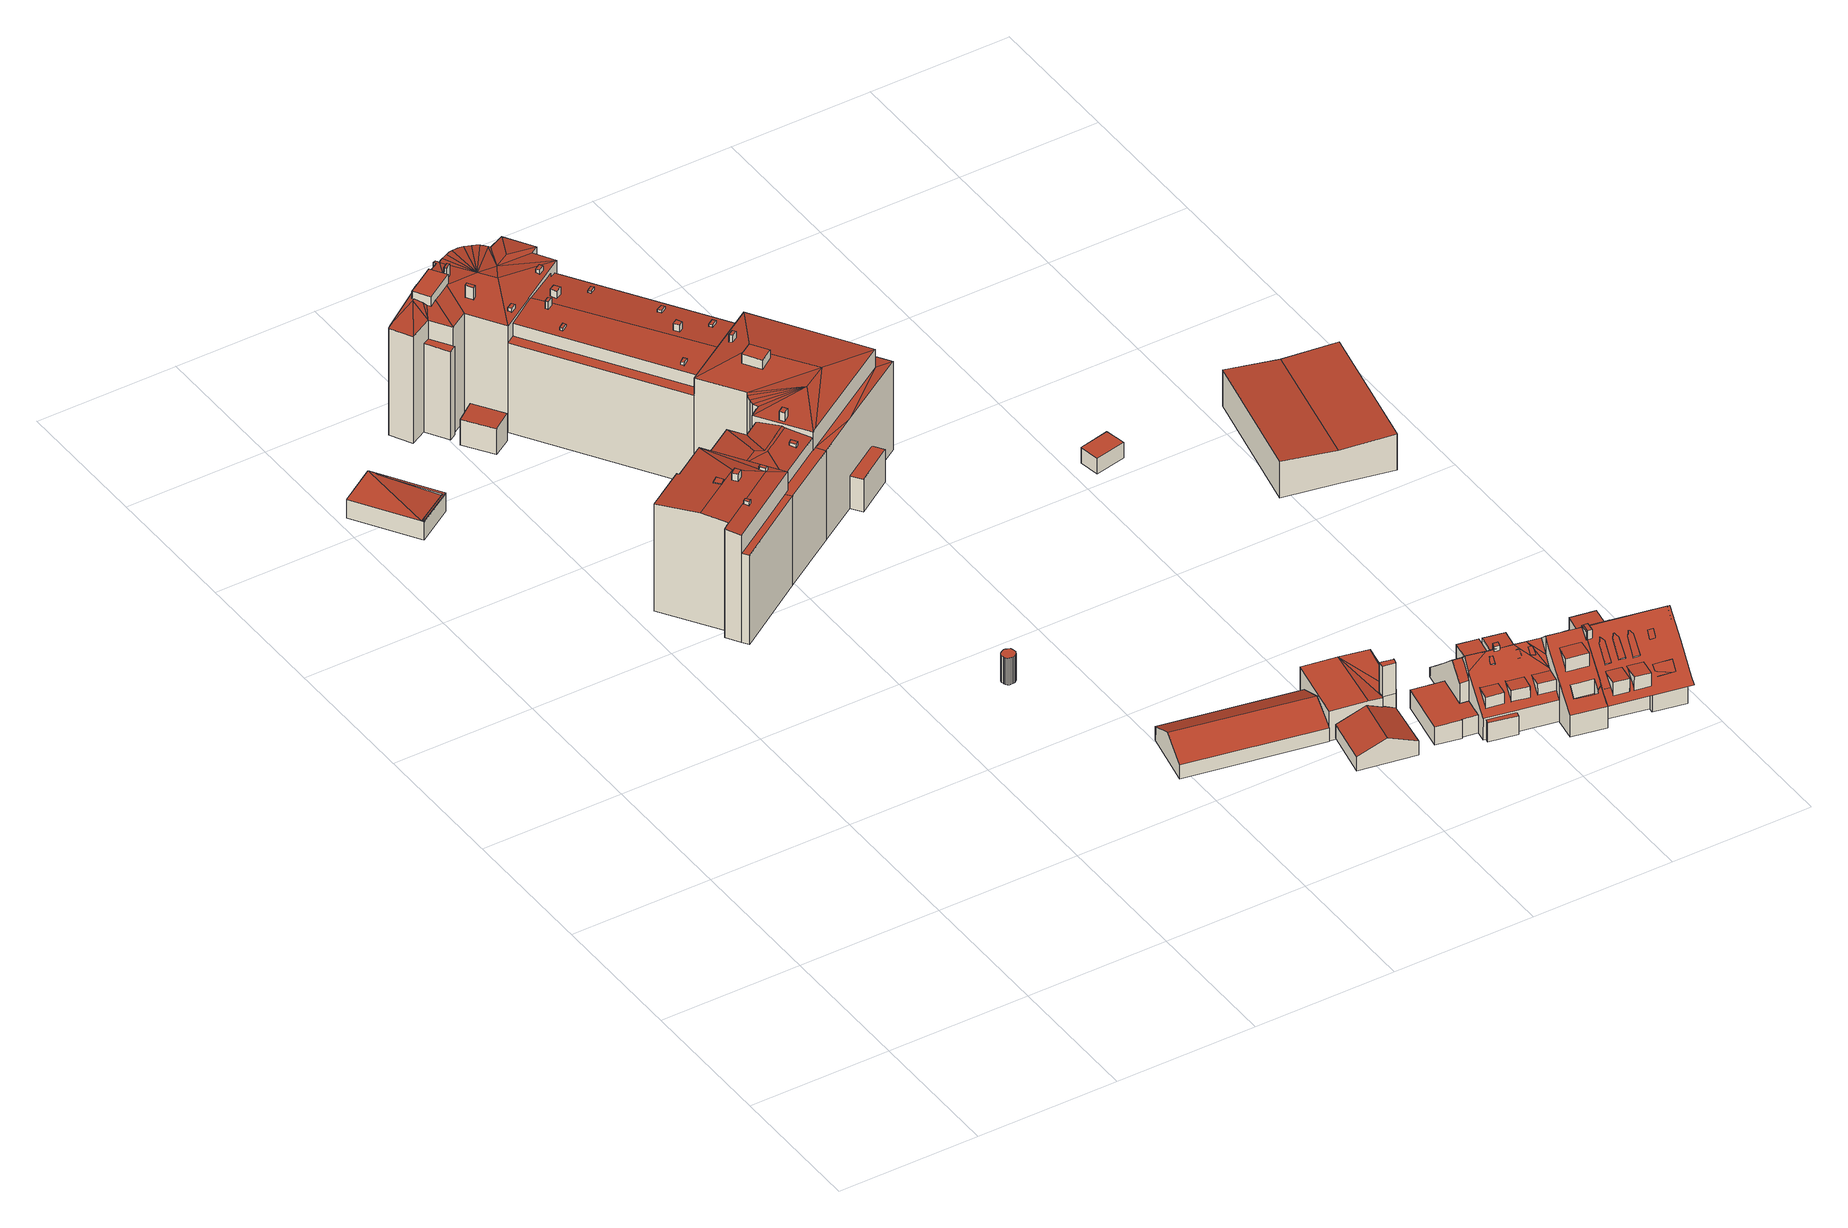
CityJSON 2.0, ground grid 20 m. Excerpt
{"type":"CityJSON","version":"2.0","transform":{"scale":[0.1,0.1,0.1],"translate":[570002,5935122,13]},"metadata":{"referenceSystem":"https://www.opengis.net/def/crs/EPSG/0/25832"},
"CityObjects":{
"building1":{"type":"Building","attributes":{"Grundfläche 2D":"63.738507","Grundhöhe NN":"14.690"},"children":["building1-1"],"geometry":[{"type":"Solid","lod":"3","boundaries":[[[[0,1,2]],[[3,2,1,4]],[[4,5,6,2,3]],[[6,7,8,9,0,2]],[[9,10,1,0]],[[10,11,4,1]],[[11,12,5,4]],[[12,7,6,5]],[[7,12,11,10,9,8]]]],"semantics":{"surfaces":[{"type":"RoofSurface"},{"type":"WallSurface"},{"type":"GroundSurface"}],"values":[[0,0,0,1,1,1,1,1,2]]}}]},
"building1-1":{"type":"BuildingInstallation","parents":["building1"],"geometry":[{"type":"MultiSurface","lod":"3","boundaries":[[[13,2,14,15,4,16]],[[15,14,0,1]],[[1,4,15]],[[17,13,16,3]],[[17,2,13]],[[0,14,2]]],"semantics":{"surfaces":[{"type":"RoofSurface"},{"type":"WallSurface"}],"values":[0,1,1,1,1,1]}}]},
"building2":{"type":"Building","attributes":{"Grundfläche 2D":"14.932987","Grundhöhe NN":"13.404"},"geometry":[{"type":"Solid","lod":"3","boundaries":[[[[18,19,20,21]],[[22,23,21,20]],[[23,24,18,21]],[[24,25,19,18]],[[25,22,20,19]],[[25,24,23,22]]]],"semantics":{"surfaces":[{"type":"RoofSurface"},{"type":"WallSurface"},{"type":"GroundSurface"}],"values":[[0,1,1,1,1,2]]}}]},
"building3":{"type":"Building","attributes":{"Grundfläche 2D":"2.641444","Grundhöhe NN":"16.067"},"geometry":[{"type":"Solid","lod":"3","boundaries":[[[[26,27,28,29,30,31,32,33,34,35,36,37,38,39,40,41,42,43,44,45,46,47,48,49]],[[50,51,36,35]],[[52,53,34,33]],[[53,50,35,34]],[[51,54,37,36]],[[54,55,38,37]],[[55,56,39,38]],[[56,57,40,39]],[[57,58,41,40]],[[58,59,42,41]],[[59,60,43,42]],[[60,61,44,43]],[[61,62,45,44]],[[62,63,46,45]],[[63,64,47,46]],[[64,65,48,47]],[[65,66,49,48]],[[66,67,26,49]],[[67,68,27,26]],[[68,69,28,27]],[[69,70,29,28]],[[70,71,30,29]],[[71,72,31,30]],[[72,73,32,31]],[[73,52,33,32]],[[64,63,62,61,60,59,58,57,56,55,54,51,50,53,52,73,72,71,70,69,68,67,66,65]]]],"semantics":{"surfaces":[{"type":"RoofSurface"},{"type":"WallSurface"},{"type":"GroundSurface"}],"values":[[0,1,1,1,1,1,1,1,1,1,1,1,1,1,1,1,1,1,1,1,1,1,1,1,1,2]]}}]},
"building4":{"type":"Building","attributes":{"Grundfläche 2D":"1212.524241","Grundhöhe NN":"13.404"},"children":["building4-1","building4-2","building4-3","building4-4","building4-5","building4-6","building4-7","building4-8","building4-9","building4-10","building4-11","building4-12","building4-13","building4-14","building4-15","building4-16","building4-17","building4-18","building4-19","building4-20","building4-21"],"geometry":[{"type":"Solid","lod":"3","boundaries":[[[[74,75,76,77,78,79,80,81]],[[82,83,84,85,86]],[[87,88,86,85,89,90]],[[88,91,86]],[[91,82,86]],[[92,93,94,84,83,82,91]],[[95,96,97,98,99,100,101,102,103,104,105]],[[106,100,107,108]],[[107,100,99,98,97,109,110]],[[111,112,95,105]],[[113,114,115,116]],[[113,116,117,118,119,111]],[[120,116,115]],[[121,122,123,124,120]],[[116,120,125,126]],[[120,124,125]],[[127,128,122,121,129]],[[110,127,129,130,131,107]],[[132,133,131,130]],[[134,135,133]],[[135,131,133]],[[134,136,137,135]],[[136,138,139,137]],[[140,141,135,137,139,138]],[[142,135,141]],[[143,144,107,142]],[[107,135,142]],[[145,146,107,144]],[[147,148,107,146]],[[149,150,151,152,107,148]],[[153,154,107,152]],[[155,108,107,154]],[[119,156,111]],[[156,157,111]],[[116,126,117]],[[157,112,111]],[[107,131,135]],[[158,159,160]],[[161,158,160,162,163,164]],[[159,165,164,163,162,160]],[[166,167,165]],[[165,167,164]],[[168,167,166]],[[169,167,168]],[[170,167,169]],[[171,172,173,167,170]],[[174,175,167,173]],[[176,164,167,175]],[[161,164,176]],[[177,178,179,180,181]],[[182,183,184,181,180,179]],[[185,186,187,188]],[[186,189,190]],[[190,191,192,193,187,186]],[[189,194,191,190]],[[195,193,192,196]],[[195,188,187,193]],[[197,198,199,200,201,202,203,204]],[[200,199,205,206]],[[207,208,209,210]],[[211,212,213,214]],[[215,216,217]],[[216,218,217]],[[202,219,215]],[[219,220,215]],[[220,216,215]],[[201,219,202]],[[221,222,223,217]],[[224,225,226,227,228]],[[229,230,231,232]],[[233,234,235,236,237,238,239,240,241,242,243,244,245,246,247]],[[248,249,250,251]],[[105,113,111]],[[79,109,97,96,95,81,80]],[[81,95,112,157,156,119,118,76,75,74]],[[126,125,124,123,78,77,76,118,117]],[[79,78,123,122,128,127,110,109]],[[177,181,184,183,222,221,133,132,130,252,253,229,232]],[[102,101,100,254,255]],[[103,102,255,256]],[[104,103,256,257]],[[114,113,105,104,257,258]],[[115,114,258,259]],[[224,120,115,259,260,225]],[[120,224,228,121]],[[121,228,261,262,129]],[[130,129,262,252]],[[133,221,263,264,134]],[[136,134,264,265]],[[138,136,265,266]],[[141,140,138,266,267,268,269,270]],[[271,142,141,270,269,268,272,273]],[[274,143,142,271,273,272,275,276]],[[277,144,143,274,276,275,278,279]],[[280,145,144,277,279,278,281,282]],[[283,146,145,280,282,281,284,285]],[[286,147,146,283,285,284,287,288]],[[100,106,289,254]],[[108,155,290,291]],[[106,108,291,289]],[[292,148,147,286,288,287,293,294]],[[295,149,148,292,294,293,296,297]],[[151,150,149,295,297,296,298,299]],[[152,151,299,300]],[[153,152,300,301]],[[154,153,301,302]],[[155,154,302,290]],[[201,200,303,304]],[[206,205,305,306]],[[200,206,306,303]],[[85,84,94,307,308]],[[89,85,308,309]],[[90,89,309,310]],[[90,310,305,205,87]],[[198,88,87,205,199]],[[189,186,185,214,213,91,88,198,197]],[[91,213,311,312,92]],[[94,93,313,307]],[[93,92,312,313]],[[210,209,314,315]],[[207,210,315,316]],[[208,207,316,317]],[[318,212,211,241,240,319]],[[213,212,318,311]],[[208,317,320,220,219,201,304,314,209]],[[249,321,322,218,216,220,320,323,250]],[[217,218,322,324]],[[221,217,324,263]],[[226,225,260,325]],[[227,226,325,326]],[[228,227,326,261]],[[182,179,178,231,230,159,158,217,223]],[[159,230,327,328,165]],[[166,165,328,329]],[[168,166,329,330]],[[169,168,330,331]],[[170,169,331,332]],[[333,245,244,173,172,171,170,332,334]],[[196,192,191,194,204,203,175,174,173,244,243]],[[215,161,176,175,203,202]],[[161,215,217,158]],[[230,229,253,327]],[[240,239,335,319]],[[336,247,246,245,333,337]],[[233,247,336,338]],[[234,233,338,339]],[[235,234,339,340]],[[239,238,341,335]],[[236,235,340,342]],[[237,236,342,343]],[[238,237,343,341]],[[251,250,323,344]],[[248,251,344,345]],[[249,248,345,321]],[[177,232,231,178]],[[182,223,222,183]],[[189,197,204,194]],[[196,243,242,195]],[[188,195,242,241,211]],[[188,211,214,185]],[[320,317,316,315,314,304,303,306,305,310,309,308,307,313,312,311,318,319,335,341,343,342,340,339,338,336,337,333,334,332,331,330,329,328,327,253,252,262,261,326,325,260,259,258,257,256,255,254,289,291,290,302,301,300,299,298,296,293,287,284,281,278,275,272,268,267,266,265,264,263,324,322,321,345,344,323]]]],"semantics":{"surfaces":[{"type":"RoofSurface"},{"type":"WallSurface"},{"type":"GroundSurface"}],"values":[[0,0,0,0,0,0,0,0,0,0,0,0,0,0,0,0,0,0,0,0,0,0,0,0,0,0,0,0,0,0,0,0,0,0,0,0,0,0,0,0,0,0,0,0,0,0,0,0,0,0,0,0,0,0,0,0,0,0,0,0,0,0,0,0,0,0,0,0,0,0,0,0,1,1,1,1,1,1,1,1,1,1,1,1,1,1,1,1,1,1,1,1,1,1,1,1,1,1,1,1,1,1,1,1,1,1,1,1,1,1,1,1,1,1,1,1,1,1,1,1,1,1,1,1,1,1,1,1,1,1,1,1,1,1,1,1,1,1,1,1,1,1,1,1,1,1,1,1,1,1,1,1,1,1,1,1,1,1,1,1,2]]}}]},
"building4-1":{"type":"BuildingInstallation","parents":["building4"],"geometry":[{"type":"MultiSurface","lod":"3","boundaries":[[[346,347,348,349]],[[349,348,350,351]],[[346,349,351,352]],[[347,346,352,353]],[[348,347,353,350]]],"semantics":{"surfaces":[{"type":"RoofSurface"},{"type":"WallSurface"}],"values":[0,1,1,1,1]}}]},
"building4-2":{"type":"BuildingInstallation","parents":["building4"],"geometry":[{"type":"MultiSurface","lod":"3","boundaries":[[[354,355,356,357,358]],[[359,356,355,360]],[[359,361,357,356]],[[361,362,363,354,358,357]],[[363,360,355,354]]],"semantics":{"surfaces":[{"type":"RoofSurface"},{"type":"WallSurface"}],"values":[0,1,1,1,1]}}]},
"building4-3":{"type":"BuildingInstallation","parents":["building4"],"geometry":[{"type":"MultiSurface","lod":"3","boundaries":[[[364,365,366,367]],[[368,369,367,366]],[[364,367,369,370]],[[370,371,365,364]],[[366,365,371,368]]],"semantics":{"surfaces":[{"type":"RoofSurface"},{"type":"WallSurface"}],"values":[0,1,1,1,1]}}]},
"building4-4":{"type":"BuildingInstallation","parents":["building4"],"geometry":[{"type":"MultiSurface","lod":"3","boundaries":[[[372,373,374,375]],[[376,377,372,375]],[[378,373,372,377]],[[374,373,378,379]],[[375,374,379,376]]],"semantics":{"surfaces":[{"type":"RoofSurface"},{"type":"WallSurface"}],"values":[0,1,1,1,1]}}]},
"building4-5":{"type":"BuildingInstallation","parents":["building4"],"geometry":[{"type":"MultiSurface","lod":"3","boundaries":[[[380,381,382,383]],[[383,382,384,385]],[[380,383,385,386]],[[381,380,386,387]],[[382,381,387,384]]],"semantics":{"surfaces":[{"type":"RoofSurface"},{"type":"WallSurface"}],"values":[0,1,1,1,1]}}]},
"building4-6":{"type":"BuildingInstallation","parents":["building4"],"geometry":[{"type":"MultiSurface","lod":"3","boundaries":[[[388,389,390,391]],[[391,390,392,393]],[[388,391,393,394]],[[389,388,394,395]],[[390,389,395,392]]],"semantics":{"surfaces":[{"type":"RoofSurface"},{"type":"WallSurface"}],"values":[0,1,1,1,1]}}]},
"building4-7":{"type":"BuildingInstallation","parents":["building4"],"geometry":[{"type":"MultiSurface","lod":"3","boundaries":[[[396,397,398,399]],[[399,398,400,401]],[[396,399,401,402]],[[397,396,402,403]],[[398,397,403,400]]],"semantics":{"surfaces":[{"type":"RoofSurface"},{"type":"WallSurface"}],"values":[0,1,1,1,1]}}]},
"building4-8":{"type":"BuildingInstallation","parents":["building4"],"geometry":[{"type":"MultiSurface","lod":"3","boundaries":[[[404,405,406,407]],[[407,406,408,409]],[[404,407,409,410]],[[405,404,410,411]],[[406,405,411,408]]],"semantics":{"surfaces":[{"type":"RoofSurface"},{"type":"WallSurface"}],"values":[0,1,1,1,1]}}]},
"building4-9":{"type":"BuildingInstallation","parents":["building4"],"geometry":[{"type":"MultiSurface","lod":"3","boundaries":[[[412,413,414,415]],[[415,414,416,417]],[[412,415,417,418]],[[413,412,418,419]],[[414,413,419,416]]],"semantics":{"surfaces":[{"type":"RoofSurface"},{"type":"WallSurface"}],"values":[0,1,1,1,1]}}]},
"building4-10":{"type":"BuildingInstallation","parents":["building4"],"geometry":[{"type":"MultiSurface","lod":"3","boundaries":[[[420,421,422,423]],[[423,422,424,425]],[[420,423,425,426]],[[421,420,426,427]],[[422,421,427,424]]],"semantics":{"surfaces":[{"type":"RoofSurface"},{"type":"WallSurface"}],"values":[0,1,1,1,1]}}]},
"building4-11":{"type":"BuildingInstallation","parents":["building4"],"geometry":[{"type":"MultiSurface","lod":"3","boundaries":[[[428,429,430,431]],[[431,430,432,433]],[[428,431,433,434]],[[429,428,434,435]],[[430,429,435,432]]],"semantics":{"surfaces":[{"type":"RoofSurface"},{"type":"WallSurface"}],"values":[0,1,1,1,1]}}]},
"building4-12":{"type":"BuildingInstallation","parents":["building4"],"geometry":[{"type":"MultiSurface","lod":"3","boundaries":[[[436,437,438,439]],[[439,438,440,441]],[[436,439,441,442]],[[437,436,442,443]],[[438,437,443,440]]],"semantics":{"surfaces":[{"type":"RoofSurface"},{"type":"WallSurface"}],"values":[0,1,1,1,1]}}]},
"building4-13":{"type":"BuildingInstallation","parents":["building4"],"geometry":[{"type":"MultiSurface","lod":"3","boundaries":[[[444,445,446,447]],[[447,446,448,449]],[[444,447,449,450]],[[445,444,450,451]],[[446,445,451,448]]],"semantics":{"surfaces":[{"type":"RoofSurface"},{"type":"WallSurface"}],"values":[0,1,1,1,1]}}]},
"building4-14":{"type":"BuildingInstallation","parents":["building4"],"geometry":[{"type":"MultiSurface","lod":"3","boundaries":[[[452,453,454,455]],[[456,457,455,454]],[[452,455,457,458]],[[458,459,453,452]],[[454,453,459,456]]],"semantics":{"surfaces":[{"type":"RoofSurface"},{"type":"WallSurface"}],"values":[0,1,1,1,1]}}]},
"building4-15":{"type":"BuildingInstallation","parents":["building4"],"geometry":[{"type":"MultiSurface","lod":"3","boundaries":[[[460,461,462,463]],[[463,462,464,465]],[[465,466,460,463]],[[461,460,466,467]],[[467,464,462,461]]],"semantics":{"surfaces":[{"type":"RoofSurface"},{"type":"WallSurface"}],"values":[0,1,1,1,1]}}]},
"building4-16":{"type":"BuildingInstallation","parents":["building4"],"geometry":[{"type":"MultiSurface","lod":"3","boundaries":[[[468,469,470,471]],[[471,470,472,473]],[[473,474,468,471]],[[469,468,474,475]],[[475,472,470,469]]],"semantics":{"surfaces":[{"type":"RoofSurface"},{"type":"WallSurface"}],"values":[0,1,1,1,1]}}]},
"building4-17":{"type":"BuildingInstallation","parents":["building4"],"geometry":[{"type":"MultiSurface","lod":"3","boundaries":[[[476,477,478,479]],[[479,478,480,481]],[[476,479,481,482]],[[477,476,482,483]],[[478,477,483,480]]],"semantics":{"surfaces":[{"type":"RoofSurface"},{"type":"WallSurface"}],"values":[0,1,1,1,1]}}]},
"building4-18":{"type":"BuildingInstallation","parents":["building4"],"geometry":[{"type":"MultiSurface","lod":"3","boundaries":[[[484,485,486,487]],[[488,489,485,484]],[[485,489,86,486]],[[487,486,86,490]],[[490,488,484,487]]],"semantics":{"surfaces":[{"type":"RoofSurface"},{"type":"WallSurface"}],"values":[0,1,1,1,1]}}]},
"building4-19":{"type":"BuildingInstallation","parents":["building4"],"geometry":[{"type":"MultiSurface","lod":"3","boundaries":[[[491,492,493,494]],[[494,493,495,496]],[[491,494,496,497]],[[492,491,497,498]],[[493,492,498,495]]],"semantics":{"surfaces":[{"type":"RoofSurface"},{"type":"WallSurface"}],"values":[0,1,1,1,1]}}]},
"building4-20":{"type":"BuildingInstallation","parents":["building4"],"geometry":[{"type":"MultiSurface","lod":"3","boundaries":[[[499,500,501,502,503]],[[504,505,501,500]],[[505,506,502,501]],[[99,507,503,502,506]],[[500,499,503,507,98,504]]],"semantics":{"surfaces":[{"type":"RoofSurface"},{"type":"WallSurface"}],"values":[0,1,1,1,1]}}]},
"building4-21":{"type":"BuildingInstallation","parents":["building4"],"geometry":[{"type":"MultiSurface","lod":"3","boundaries":[[[508,509,510,511,295,292,286,283,280,277,274,271,270,512]],[[511,513,297,295]],[[295,297,294,292]],[[292,294,288,286]],[[286,288,285,283]],[[283,285,282,280]],[[280,282,279,277]],[[277,279,276,274]],[[274,276,273,271]],[[271,273,269,270]],[[270,269,514,512]],[[508,512,514,515]],[[509,508,515,516]],[[510,509,516,517]],[[511,510,517,513]],[[285,288,294,297,513,517,516,515,514,269,273,276,279,282]]],"semantics":{"surfaces":[{"type":"RoofSurface"},{"type":"WallSurface"},{"type":"OuterCeilingSurface"}],"values":[0,1,1,1,1,1,1,1,1,1,1,1,1,1,1,2]}}]},
"building5":{"type":"Building","attributes":{"Grundfläche 2D":"159.290056","Grundhöhe NN":"16.164"},"geometry":[{"type":"Solid","lod":"3","boundaries":[[[[518,519,520,521]],[[522,519,518,523]],[[521,520,524,525]],[[523,518,521,525,526]],[[522,523,526,527]],[[524,520,519,522,527]],[[526,525,524,527]]]],"semantics":{"surfaces":[{"type":"RoofSurface"},{"type":"WallSurface"},{"type":"GroundSurface"}],"values":[[0,0,1,1,1,1,2]]}}]},
"building6":{"type":"Building","attributes":{"Grundfläche 2D":"56.379985","Grundhöhe NN":"16.464"},"geometry":[{"type":"Solid","lod":"3","boundaries":[[[[528,529,530,531,532,533,534]],[[535,536,533,532]],[[529,528,537,538]],[[530,529,538,539]],[[540,541,535,532,531,530,539,542]],[[536,535,541,543]],[[534,533,536,543,544]],[[528,534,544,537]],[[544,543,541,540,542,539,538,537]]]],"semantics":{"surfaces":[{"type":"RoofSurface"},{"type":"WallSurface"},{"type":"GroundSurface"}],"values":[[0,0,1,1,1,1,1,1,2]]}}]},
"building7":{"type":"Building","attributes":{"Grundfläche 2D":"86.179947","Grundhöhe NN":"16.322"},"children":["building7-1"],"geometry":[{"type":"Solid","lod":"3","boundaries":[[[[545,546,547,548,549]],[[549,550,551,545]],[[545,551,552,553,554]],[[555,556,553]],[[554,553,556,545]],[[547,546,557,558]],[[559,560,550,549,548,547,558,561]],[[551,550,560,562]],[[552,551,562,563]],[[553,552,563,564]],[[555,553,564,565]],[[556,555,565,566]],[[557,546,545,556,566]],[[560,559,561,558,557,566,565,564,563,562]]]],"semantics":{"surfaces":[{"type":"RoofSurface"},{"type":"WallSurface"},{"type":"GroundSurface"}],"values":[[0,0,0,0,0,1,1,1,1,1,1,1,1,2]]}}]},
"building7-1":{"type":"BuildingInstallation","parents":["building7"],"geometry":[{"type":"MultiSurface","lod":"3","boundaries":[[[567,568,569,570,571,572]],[[569,568,573,551]],[[570,569,551,552]],[[574,572,571,570,552,553]],[[573,568,567,572,574,554]]],"semantics":{"surfaces":[{"type":"RoofSurface"},{"type":"WallSurface"}],"values":[0,1,1,1,1]}}]},
"building8":{"type":"Building","attributes":{"Grundfläche 2D":"39.132582","Grundhöhe NN":"16.574"},"geometry":[{"type":"Solid","lod":"3","boundaries":[[[[575,576,577,578,579,580,581,582]],[[578,577,583,584]],[[579,578,584,585]],[[580,579,585,586]],[[581,580,586,587]],[[582,581,587,588]],[[575,582,588,589]],[[576,575,589,590]],[[577,576,590,583]],[[590,589,588,587,586,585,584,583]]]],"semantics":{"surfaces":[{"type":"RoofSurface"},{"type":"WallSurface"},{"type":"GroundSurface"}],"values":[[0,1,1,1,1,1,1,1,1,2]]}}]},
"building9":{"type":"Building","attributes":{"Grundfläche 2D":"228.737225","Grundhöhe NN":"16.652"},"children":["building9-1","building9-2","building9-3","building9-4","building9-5","building9-6","building9-7","building9-8","building9-9","building9-10","building9-11","building9-12","building9-13","building9-14","building9-15"],"geometry":[{"type":"MultiSurface","lod":"3","boundaries":[[[591,592,593,594,595,596,597,598,599,600,601],[601,602,603,604,605,606,607,608,609,610,602]],[[611,612,613,614,615,616,617,618,619,595,594,593,620,621,622,623,624,625]],[[612,611,626,627,628]],[[615,614,613,629,630,631,632,633,634,635,617,616]],[[618,636,619]],[[612,637,613]],[[637,629,613]],[[638,618,617,635,639]],[[639,635,636,618,638]],[[640,641,642,643]],[[619,636,595]],[[596,595,636,635,634,633,632,598,597]],[[629,637,612,628,627]],[[621,620,593,592,591,601,600,644,645]],[[622,621,645,646]],[[623,622,646,647]],[[624,623,647,648]],[[626,611,625,624,648,649]],[[627,626,649,650]],[[629,627,650,651,630]],[[642,652,653,632,631,630,651,654,643]],[[598,632,653,655,599]],[[600,599,655,644]],[[640,643,654,656]],[[641,640,656,657]],[[642,641,657,652]],[[647,646,645,644,655,653,652,657,656,654,651,650,649,648]]],"semantics":{"surfaces":[{"type":"RoofSurface"},{"type":"WallSurface"},{"type":"GroundSurface"}],"values":[0,0,0,0,0,0,0,0,0,0,1,1,1,1,1,1,1,1,1,1,1,1,1,1,1,1,2]}}]},
"building9-1":{"type":"BuildingInstallation","parents":["building9"],"geometry":[{"type":"MultiSurface","lod":"3","boundaries":[[[658,659,660,661,634]],[[661,633,634]],[[660,659,662,663]],[[663,633,661,660]]],"semantics":{"surfaces":[{"type":"RoofSurface"},{"type":"WallSurface"}],"values":[0,1,1,1]}}]},
"building9-2":{"type":"BuildingInstallation","parents":["building9"],"geometry":[{"type":"MultiSurface","lod":"3","boundaries":[[[664,665,666]],[[667,668,666,665,669,670]],[[671,672,670,669,665]],[[665,664,673,671]],[[668,667,670,672,674]],[[666,668,674,675]],[[675,673,664,666]]],"semantics":{"surfaces":[{"type":"RoofSurface"},{"type":"WallSurface"}],"values":[0,0,1,1,1,1,1]}}]},
"building9-3":{"type":"BuildingInstallation","parents":["building9"],"geometry":[{"type":"MultiSurface","lod":"3","boundaries":[[[676,677,678,679,680,681]],[[676,681,682,683]],[[678,684,679]],[[679,684,685,686,687,682,681,680]]],"semantics":{"surfaces":[{"type":"RoofSurface"},{"type":"WallSurface"}],"values":[0,1,1,1]}}]},
"building9-4":{"type":"BuildingInstallation","parents":["building9"],"geometry":[{"type":"MultiSurface","lod":"3","boundaries":[[[688,689,690,691]],[[690,689,692,693]],[[691,690,693,694]],[[688,691,694,695]],[[689,688,695,692]]],"semantics":{"surfaces":[{"type":"RoofSurface"},{"type":"WallSurface"}],"values":[0,1,1,1,1]}}]},
"building9-5":{"type":"BuildingInstallation","parents":["building9"],"geometry":[{"type":"MultiSurface","lod":"3","boundaries":[[[696,697,698,699,700,701]],[[702,703,699,698]],[[703,704,705,701,700,699]],[[705,706,696,701]],[[706,707,702,698,697,696]]],"semantics":{"surfaces":[{"type":"RoofSurface"},{"type":"WallSurface"}],"values":[0,1,1,1,1]}}]},
"building9-6":{"type":"BuildingInstallation","parents":["building9"],"geometry":[{"type":"MultiSurface","lod":"3","boundaries":[[[708,709,710,711]],[[592,593,709,708]],[[593,594,710,709]],[[594,712,711,710]],[[712,592,708,711]]],"semantics":{"surfaces":[{"type":"RoofSurface"},{"type":"WallSurface"}],"values":[0,1,1,1,1]}}]},
"building9-7":{"type":"BuildingInstallation","parents":["building9"],"geometry":[{"type":"MultiSurface","lod":"3","boundaries":[[[713,714,715,716]],[[713,716,717]],[[716,715,718,719]],[[717,716,719,716]],[[713,717,716,720]],[[714,713,720,721]],[[715,714,721,718]]],"semantics":{"surfaces":[{"type":"RoofSurface"},{"type":"WallSurface"}],"values":[0,0,1,1,1,1,1]}}]},
"building9-8":{"type":"BuildingInstallation","parents":["building9"],"geometry":[{"type":"MultiSurface","lod":"3","boundaries":[[[722,723,724,725,726]],[[727,726,725]],[[728,724,723]],[[727,725,724,728,729]]],"semantics":{"surfaces":[{"type":"RoofSurface"},{"type":"WallSurface"}],"values":[0,1,1,1]}}]},
"building9-9":{"type":"BuildingInstallation","parents":["building9"],"geometry":[{"type":"MultiSurface","lod":"3","boundaries":[[[730,731,732,733]],[[734,733,732]],[[730,735,731]],[[732,731,735,734]]],"semantics":{"surfaces":[{"type":"RoofSurface"},{"type":"WallSurface"}],"values":[0,1,1,1]}}]},
"building9-10":{"type":"BuildingInstallation","parents":["building9"],"geometry":[{"type":"MultiSurface","lod":"3","boundaries":[[[736,737,738,739,740]],[[741,739,738,737,738,742]],[[740,739,741,743]],[[744,736,740,743]],[[737,736,744,738]]],"semantics":{"surfaces":[{"type":"RoofSurface"},{"type":"WallSurface"}],"values":[0,1,1,1,1]}}]},
"building9-11":{"type":"BuildingInstallation","parents":["building9"],"geometry":[{"type":"MultiSurface","lod":"3","boundaries":[[[745,746,747,748,749]],[[750,748,747]],[[751,638,752,749,748,750]],[[753,639,751,750,747,746]],[[745,749,752,754]],[[746,745,754,753]]],"semantics":{"surfaces":[{"type":"RoofSurface"},{"type":"WallSurface"}],"values":[0,0,1,1,1,1]}}]},
"building9-12":{"type":"BuildingInstallation","parents":["building9"],"geometry":[{"type":"MultiSurface","lod":"3","boundaries":[[[755,756,757,758]],[[757,759,758]],[[756,755,760,761]],[[761,759,757,756]]],"semantics":{"surfaces":[{"type":"RoofSurface"},{"type":"WallSurface"}],"values":[0,1,1,1]}}]},
"building9-13":{"type":"BuildingInstallation","parents":["building9"],"geometry":[{"type":"MultiSurface","lod":"3","boundaries":[[[762,763,764,765]],[[763,766,764]],[[765,767,762]],[[763,762,767,766]]],"semantics":{"surfaces":[{"type":"RoofSurface"},{"type":"WallSurface"}],"values":[0,1,1,1]}}]},
"building9-14":{"type":"BuildingInstallation","parents":["building9"],"geometry":[{"type":"MultiSurface","lod":"3","boundaries":[[[768,769,770,771,772,773]],[[774,615,775,771,770,769]],[[772,771,775,776]],[[777,768,773,772,776,616]],[[777,774,769,768]]],"semantics":{"surfaces":[{"type":"RoofSurface"},{"type":"WallSurface"}],"values":[0,1,1,1,1]}}]},
"building9-15":{"type":"BuildingInstallation","parents":["building9"],"geometry":[{"type":"MultiSurface","lod":"3","boundaries":[[[778,779,780,781,782,783,784]],[[606,605,782,781]],[[603,783,782,605,604]],[[603,602,610,609,608,780,779,778,784,783]],[[608,607,606,781,780]]],"semantics":{"surfaces":[{"type":"RoofSurface"},{"type":"WallSurface"}],"values":[0,1,1,1,1]}}]},
"building10":{"type":"Building","attributes":{"Grundfläche 2D":"13.241653","Grundhöhe NN":"15.651"},"geometry":[{"type":"Solid","lod":"3","boundaries":[[[[785,786,787,788]],[[789,790,788,787]],[[790,791,785,788]],[[791,792,786,785]],[[792,789,787,786]],[[792,791,790,789]]]],"semantics":{"surfaces":[{"type":"RoofSurface"},{"type":"WallSurface"},{"type":"GroundSurface"}],"values":[[0,1,1,1,1,2]]}}]},
"building11":{"type":"Building","attributes":{"Grundfläche 2D":"149.505729","Grundhöhe NN":"16.676"},"children":["building11-1","building11-2","building11-3","building11-4","building11-5","building11-6","building11-7","building11-8","building11-9","building11-10"],"geometry":[{"type":"Solid","lod":"3","boundaries":[[[[793,593,592,591,794,795,600,796,797,798,799,800]],[[801,620,593,793,800,799,802,803,621]],[[804,794,591,592,593,620,805]],[[806,794,804,807]],[[808,806,807,809]],[[810,808,809,811]],[[812,813,814,815,800,816,817,818,810,811]],[[620,819,814,813,805]],[[813,812,811,809,807,804,805]],[[798,797,796,600,795,794,806,808,810,818,817,816,800,799]],[[621,803,802,799,800,815,814]],[[620,801,621,814,819]]]],"semantics":{"surfaces":[{"type":"RoofSurface"},{"type":"WallSurface"},{"type":"GroundSurface"}],"values":[[0,0,1,1,1,1,1,1,2,0,0,0]]}}]},
"building11-1":{"type":"BuildingInstallation","parents":["building11"],"geometry":[{"type":"MultiSurface","lod":"3","boundaries":[[[820,821,822,823,824]],[[824,823,825,826]],[[827,828,822,821,820]],[[828,825,823,822]]],"semantics":{"surfaces":[{"type":"RoofSurface"},{"type":"WallSurface"}],"values":[0,1,1,1]}}]},
"building11-2":{"type":"BuildingInstallation","parents":["building11"],"geometry":[{"type":"MultiSurface","lod":"3","boundaries":[[[829,830,831,832]],[[831,830,833,834]],[[832,831,834,835]],[[832,835,829]],[[830,829,833]]],"semantics":{"surfaces":[{"type":"RoofSurface"},{"type":"WallSurface"}],"values":[0,1,1,1,1]}}]},
"building11-3":{"type":"BuildingInstallation","parents":["building11"],"geometry":[{"type":"MultiSurface","lod":"3","boundaries":[[[836,837,838,839,840,841,842,843,844]],[[845,842,846,847,843,842,841,840]],[[844,843,847,848]],[[836,844,848,849]],[[837,836,849,850]],[[838,837,850,845,840,839]]],"semantics":{"surfaces":[{"type":"RoofSurface"},{"type":"WallSurface"}],"values":[0,1,1,1,1,1]}}]},
"building11-4":{"type":"BuildingInstallation","parents":["building11"],"geometry":[{"type":"MultiSurface","lod":"3","boundaries":[[[851,709,708,852]],[[852,708,592,853]],[[851,852,853,793]],[[709,851,793,593]],[[708,709,593,592]]],"semantics":{"surfaces":[{"type":"RoofSurface"},{"type":"WallSurface"}],"values":[0,1,1,1,1]}}]},
"building11-5":{"type":"BuildingInstallation","parents":["building11"],"geometry":[{"type":"MultiSurface","lod":"3","boundaries":[[[854,855,856,857]],[[854,857,858,859]],[[858,857,856,860]],[[855,854,859,861]],[[856,855,861,860]]],"semantics":{"surfaces":[{"type":"RoofSurface"},{"type":"WallSurface"}],"values":[0,1,1,1,1]}}]},
"building11-6":{"type":"BuildingInstallation","parents":["building11"],"geometry":[{"type":"MultiSurface","lod":"3","boundaries":[[[862,863,864,865,866]],[[867,868,864,863]],[[869,865,864,868]],[[869,870,866,865]],[[870,867,863,862,866]]],"semantics":{"surfaces":[{"type":"RoofSurface"},{"type":"WallSurface"}],"values":[0,1,1,1,1]}}]},
"building11-7":{"type":"BuildingInstallation","parents":["building11"],"geometry":[{"type":"MultiSurface","lod":"3","boundaries":[[[871,872,873,874]],[[874,873,875,876]],[[872,871,877,878]],[[878,875,873,872]]],"semantics":{"surfaces":[{"type":"RoofSurface"},{"type":"WallSurface"}],"values":[0,1,1,1]}}]},
"building11-8":{"type":"BuildingInstallation","parents":["building11"],"geometry":[{"type":"MultiSurface","lod":"3","boundaries":[[[879,880,881,882]],[[879,882,819]],[[883,881,880]],[[883,819,882,881]]],"semantics":{"surfaces":[{"type":"RoofSurface"},{"type":"WallSurface"}],"values":[0,1,1,1]}}]},
"building11-9":{"type":"BuildingInstallation","parents":["building11"],"geometry":[{"type":"MultiSurface","lod":"3","boundaries":[[[884,885,886,887,888,889,890,891]],[[892,893,894,888,887,886]],[[889,888,894,895]],[[895,896,897,891,890,889]],[[884,891,897,898]],[[898,899,892,886,885,884]]],"semantics":{"surfaces":[{"type":"RoofSurface"},{"type":"WallSurface"}],"values":[0,1,1,1,1,1]}}]},
"building11-10":{"type":"BuildingInstallation","parents":["building11"],"geometry":[{"type":"MultiSurface","lod":"3","boundaries":[[[900,901,902,903,904,905,906]],[[907,908,909,905,904,903]],[[909,910,906,905]],[[910,911,900,906]],[[911,912,901,900]],[[912,907,903,902,901]]],"semantics":{"surfaces":[{"type":"RoofSurface"},{"type":"WallSurface"}],"values":[0,1,1,1,1,1]}}]},
"building12":{"type":"Building","attributes":{"Grundfläche 2D":"294.835769","Grundhöhe NN":"16.146"},"geometry":[{"type":"Solid","lod":"3","boundaries":[[[[913,914,915,916]],[[915,917,918,916]],[[914,913,919,920]],[[917,915,914,920,921]],[[918,917,921,922]],[[913,916,918,922,923,919]],[[922,921,920,919,923]]]],"semantics":{"surfaces":[{"type":"RoofSurface"},{"type":"WallSurface"},{"type":"GroundSurface"}],"values":[[0,0,1,1,1,1,2]]}}]}
},
"vertices":[
[60,1136,45],[112,1169,43],[58,1138,46],[57,1252,46],[57,1255,46],[56,1256,46],[4,1223,46],[4,1223,17],[58,1138,17],[60,1136,17],[112,1169,17],[57,1255,17],[56,1256,17],
[108,1169,46],[60,1136,46],[112,1169,46],[56,1254,46],[108,1169,43],
[234,1244,43],[259,1260,46],[232,1301,46],[207,1284,43],[232,1301,4],[207,1284,4],[234,1244,4],[259,1260,4],
[489,505,72],[489,503,72],[490,501,72],[492,499,72],[494,498,72],[497,498,72],[499,498,72],[502,498,72],[504,500,72],[505,501,72],[506,503,72],[507,505,72],[507,508,72],[506,510,72],[505,513,72],[503,514,72],[501,515,72],[499,516,72],[497,516,72],[494,515,72],[492,514,72],[490,512,72],[489,510,72],[488,507,72],[505,501,31],[506,503,31],[502,498,31],[504,500,31],[507,505,31],[507,508,31],[506,510,31],[505,513,31],[503,514,31],[501,515,31],[499,516,31],[497,516,31],[494,515,31],[492,514,31],[490,512,31],[489,510,31],[488,507,31],[489,505,31],[489,503,31],[490,501,31],[492,499,31],[494,498,31],[497,498,31],[499,498,31],
[208,1382,186],[207,1382,186],[195,1374,186],[196,1373,186],[209,1352,186],[250,1378,186],[237,1398,186],[236,1400,186],[340,880,175],[289,847,175],[262,830,175],[282,799,171],[375,860,171],[284,772,169],[398,847,169],[279,797,171],[272,792,171],[334,946,169],[285,914,169],[283,917,169],[228,882,169],[236,1400,173],[245,1385,172],[248,1380,172],[251,1387,172],[252,1390,171],[266,1423,168],[265,1426,168],[263,1428,168],[259,1426,169],[261,1422,169],[252,1416,170],[270,1426,168],[288,1372,177],[273,1428,168],[250,1378,173],[248,1376,173],[205,1386,176],[214,1386,175],[147,1349,169],[144,1347,168],[160,1317,168],[193,1369,175],[196,1373,175],[195,1374,175],[198,1376,175],[193,1334,168],[211,1306,168],[219,1359,172],[209,1352,171],[206,1357,171],[203,1362,173],[197,1372,175],[246,1375,173],[228,1364,172],[237,1322,168],[268,1273,168],[303,1350,177],[269,1273,168],[388,1350,168],[371,1378,168],[317,1373,174],[382,1385,168],[339,1386,174],[357,1425,168],[357,1424,168],[354,1424,168],[335,1415,168],[333,1418,168],[329,1422,168],[326,1425,168],[322,1428,168],[317,1430,168],[313,1432,168],[308,1434,168],[303,1435,168],[300,1435,168],[297,1435,168],[292,1435,168],[287,1434,168],[282,1432,168],[278,1430,168],[207,1382,176],[208,1382,176],[523,1141,169],[403,1064,169],[485,1068,177],[618,993,169],[486,1067,177],[502,1043,177],[538,989,177],[441,1005,169],[438,1000,169],[503,968,177],[436,991,169],[435,983,169],[438,975,169],[434,972,169],[433,972,169],[422,964,169],[466,897,169],[466,896,169],[472,900,169],[281,1281,161],[416,1072,161],[463,1103,165],[338,1288,165],[324,1308,165],[510,1133,161],[375,1342,161],[366,1336,161],[340,937,160],[367,894,165],[390,908,165],[387,967,160],[395,851,160],[403,899,164],[446,928,164],[444,931,165],[400,902,165],[466,897,160],[402,945,160],[425,960,160],[395,851,141],[398,847,141],[391,842,141],[397,834,141],[479,887,141],[472,900,141],[466,896,141],[466,897,141],[284,772,141],[290,764,141],[601,944,54],[591,959,54],[537,924,54],[547,909,54],[387,967,140],[382,976,140],[334,946,140],[340,937,140],[618,993,141],[560,1120,140],[523,1141,140],[539,1152,140],[537,924,141],[643,992,140],[388,1350,140],[375,1342,142],[510,1133,142],[193,1334,140],[183,1329,140],[202,1298,140],[212,1304,140],[211,1306,140],[269,1273,142],[403,1064,142],[416,1072,142],[281,1281,142],[430,978,56],[428,981,56],[424,983,56],[420,985,56],[417,985,56],[413,985,56],[409,984,56],[386,969,56],[387,967,56],[402,945,56],[425,960,56],[422,964,56],[433,972,56],[433,973,56],[432,975,56],[566,1123,82],[560,1120,82],[619,1029,82],[624,1033,82],[268,1273,4],[269,1273,4],[266,1423,4],[263,1428,4],[259,1426,4],[261,1422,4],[144,1347,4],[160,1317,4],[183,1329,4],[211,1306,4],[237,1322,4],[388,1350,4],[371,1378,4],[382,1385,4],[357,1425,4],[354,1424,4],[335,1415,4],[335,1415,53],[335,1415,55],[333,1418,55],[333,1418,4],[333,1418,53],[329,1422,55],[329,1422,4],[329,1422,53],[326,1425,55],[326,1425,4],[326,1425,53],[322,1428,55],[322,1428,4],[322,1428,53],[317,1430,55],[317,1430,4],[317,1430,53],[313,1432,55],[313,1432,4],[313,1432,53],[270,1426,4],[278,1430,4],[273,1428,4],[308,1434,55],[308,1434,4],[308,1434,53],[303,1435,55],[303,1435,4],[303,1435,53],[300,1435,4],[297,1435,4],[292,1435,4],[287,1434,4],[282,1432,4],[397,834,4],[479,887,4],[284,772,4],[290,764,4],[228,882,4],[282,799,4],[279,797,4],[272,792,4],[334,946,4],[285,914,4],[283,917,4],[537,924,4],[547,909,4],[601,944,4],[591,959,4],[382,976,4],[386,969,4],[643,992,4],[560,1120,4],[539,1152,4],[619,1029,4],[523,1141,4],[202,1298,4],[212,1304,4],[403,1064,4],[441,1005,4],[438,1000,4],[436,991,4],[435,983,4],[438,975,4],[433,972,4],[434,972,4],[409,984,4],[432,975,4],[433,973,4],[430,978,4],[428,981,4],[424,983,4],[413,985,4],[420,985,4],[417,985,4],[624,1033,4],[566,1123,4],
[283,1296,175],[286,1292,175],[294,1296,175],[291,1301,175],[294,1296,169],[291,1301,170],[283,1296,170],[286,1292,169],
[259,1335,190],[263,1338,190],[257,1348,190],[253,1345,190],[256,1340,190],[257,1348,172],[263,1338,172],[253,1345,171],[256,1340,171],[259,1335,171],
[448,932,183],[456,937,183],[452,943,183],[444,938,183],[452,943,171],[444,938,170],[448,932,170],[456,937,171],
[463,1052,188],[478,1028,188],[497,1040,188],[482,1064,188],[482,1064,176],[463,1052,174],[478,1028,174],[497,1040,176],
[478,1095,182],[486,1100,182],[483,1104,182],[475,1099,182],[483,1104,171],[475,1099,171],[478,1095,172],[486,1100,172],
[323,1235,166],[331,1240,166],[329,1244,166],[321,1239,166],[329,1244,162],[321,1239,162],[323,1235,162],[331,1240,162],
[440,1155,175],[446,1158,175],[442,1166,175],[435,1162,175],[442,1166,164],[435,1162,164],[440,1155,164],[446,1158,164],
[451,1205,166],[448,1209,166],[440,1205,166],[443,1200,166],[440,1205,162],[443,1200,162],[451,1205,161],[448,1209,161],
[350,1291,175],[359,1296,175],[354,1303,175],[346,1299,175],[354,1303,163],[346,1299,164],[350,1291,164],[359,1296,163],
[400,1284,165],[397,1288,165],[390,1283,165],[392,1279,165],[390,1283,162],[392,1279,162],[400,1284,161],[397,1288,161],
[330,1278,176],[337,1282,176],[334,1286,176],[328,1282,176],[334,1286,165],[328,1282,164],[330,1278,164],[337,1282,165],
[418,1104,166],[415,1108,166],[408,1103,166],[411,1099,166],[408,1103,161],[411,1099,161],[418,1104,162],[415,1108,162],
[488,1148,166],[485,1152,166],[477,1147,166],[480,1143,166],[477,1147,162],[480,1143,162],[488,1148,161],[485,1152,161],
[438,890,166],[442,893,167],[437,901,167],[433,898,166],[437,901,162],[433,898,162],[438,890,161],[442,893,161],
[334,858,185],[342,864,185],[337,871,185],[329,865,185],[337,871,175],[329,865,174],[334,858,174],[342,864,174],
[313,863,176],[321,869,176],[315,878,176],[307,872,176],[315,878,174],[307,872,174],[313,863,175],[321,869,175],
[318,821,176],[322,815,176],[326,818,176],[322,824,176],[326,818,170],[322,824,171],[318,821,171],[322,815,170],
[374,870,176],[370,868,176],[375,860,176],[379,862,176],[374,870,170],[370,868,171],[379,862,170],
[360,1346,176],[352,1341,176],[355,1336,176],[363,1341,176],[355,1336,169],[363,1341,169],[360,1346,171],[352,1341,170],
[251,1387,190],[252,1385,190],[260,1390,190],[257,1393,190],[250,1388,190],[252,1385,172],[260,1390,172],[257,1393,171],[250,1388,172],
[346,1436,55],[323,1451,55],[302,1456,55],[300,1435,55],[354,1424,55],[300,1435,53],[354,1424,53],[346,1436,53],[323,1451,53],[302,1456,53],
[576,271,72],[767,234,72],[774,274,53],[583,310,53],[759,194,53],[567,230,53],[774,274,32],[583,310,32],[567,230,32],[759,194,32],
[846,180,56],[829,183,64],[828,182,64],[809,185,72],[807,185,73],[794,117,73],[834,110,56],[767,192,56],[754,124,56],[846,180,35],[829,183,35],[828,182,35],[807,185,35],[767,192,35],[809,185,35],[754,124,35],[834,110,35],
[825,278,79],[777,287,78],[759,194,78],[807,185,79],[809,185,79],[828,182,78],[829,183,78],[846,180,78],[848,187,78],[847,188,78],[851,187,78],[867,270,78],[777,287,33],[759,194,33],[809,185,33],[828,182,33],[807,185,33],[829,183,33],[846,180,33],[848,187,33],[851,187,33],[867,270,33],
[847,188,125],[830,192,125],[829,183,125],[846,180,125],[848,187,125],[848,188,125],[830,192,78],[848,188,78],
[895,108,64],[895,110,64],[917,106,64],[922,135,64],[910,137,64],[919,184,64],[874,192,64],[860,115,64],[917,106,36],[922,135,36],[910,137,36],[919,184,36],[874,192,36],[860,115,36],[895,108,36],[895,110,36],
[1059,56,94],[1066,93,125],[1068,106,136],[1066,106,136],[1020,115,136],[1017,102,125],[1013,80,107],[1011,71,99],[1006,38,70],[1054,29,70],[1057,49,87],[1051,46,84],[1050,44,82],[1041,45,82],[1019,50,82],[1022,63,94],[1031,61,94],[1053,57,94],[1052,51,89],[1051,47,85],[914,160,114],[927,158,114],[954,144,122],[959,143,122],[963,143,122],[970,141,121],[988,138,121],[1005,135,121],[1024,131,121],[1081,176,73],[1083,184,66],[1014,196,66],[1018,215,49],[927,230,51],[919,184,92],[910,137,95],[922,135,96],[926,150,108],[922,135,109],[914,90,70],[957,82,70],[1011,71,70],[1013,80,78],[1017,100,95],[1017,102,97],[1020,115,108],[926,150,122],[1008,128,116],[1009,125,114],[917,84,66],[956,76,66],[957,82,67],[918,89,67],[1054,29,37],[1083,184,37],[1014,196,37],[1018,215,37],[927,230,37],[910,137,37],[922,135,37],[914,90,37],[957,82,37],[1011,71,37],[918,89,37],[1006,38,37],[917,84,37],[956,76,37],
[1013,101,95],[993,105,95],[989,85,95],[1013,80,95],[990,93,85],[989,85,78],
[1009,168,93],[1016,166,93],[1010,168,93],[1017,176,84],[1012,178,84],[1017,171,89],[1019,176,84],[1016,166,92],[1019,176,83],[1009,168,92],[1012,178,83],[1010,168,92],
[983,107,95],[972,109,95],[959,112,95],[955,91,95],[956,91,95],[979,86,95],[979,86,78],[980,89,80],[955,91,78],[956,91,78],[961,90,78],[974,87,78],
[1056,137,112],[1054,127,121],[1060,126,121],[1062,136,112],[1054,127,120],[1060,126,120],[1062,136,111],[1056,137,111],
[951,131,111],[955,130,111],[956,129,111],[958,137,117],[954,138,117],[953,138,117],[956,129,110],[958,137,116],[954,138,116],[953,138,116],[951,131,110],[955,130,110],
[1066,93,139],[1068,106,139],[1066,106,139],[1064,93,139],[1064,93,126],
[987,132,117],[985,124,110],[991,123,110],[992,131,117],[992,131,118],[991,123,109],[992,131,116],[987,132,116],[985,124,109],
[982,166,98],[1004,162,98],[1009,188,98],[979,194,98],[974,168,98],[979,194,74],[1009,188,74],[1006,189,74],
[926,118,95],[922,97,95],[946,93,95],[950,113,95],[946,93,78],[922,97,78],
[1044,161,92],[1050,160,93],[1050,160,92],[1052,171,83],[1046,172,83],[1052,171,82],[1050,160,91],[1046,172,82],[1044,161,91],
[1002,120,111],[1008,119,110],[1009,125,115],[1008,128,117],[1004,129,117],[1009,128,117],[1009,128,116],[1004,129,116],[1008,119,109],[1002,120,110],
[1029,99,125],[1024,76,125],[1054,70,125],[1058,94,125],[1054,70,105],[1026,83,111],[1024,76,105],
[975,195,98],[946,200,98],[941,174,98],[970,168,98],[946,200,74],[975,195,74],
[971,146,127],[964,147,127],[963,143,127],[962,140,127],[969,139,127],[970,141,127],[964,147,117],[962,140,120],[969,139,119],[971,146,117],
[1051,47,72],[1052,51,72],[1053,57,72],[1022,63,72],[1019,50,72],[1050,44,72],[1051,46,72],
[810,794,51],[854,803,51],[848,832,51],[805,823,51],[848,832,27],[805,823,27],[810,794,27],[854,803,27],
[1074,105,136],[1057,45,84],[1056,42,82],[1165,8,70],[1166,16,77],[1173,50,107],[1179,85,136],[1176,85,136],[1082,178,71],[1192,154,75],[1193,163,68],[1057,45,37],[1081,176,37],[1117,33,83],[1117,33,37],[1116,26,77],[1116,26,37],[1162,17,77],[1162,17,37],[1189,153,37],[1189,155,37],[1189,155,75],[1189,153,76],[1169,52,108],[1169,51,106],[1162,17,78],[1092,174,73],
[1070,59,98],[1069,55,98],[1066,35,98],[1087,31,98],[1091,55,98],[1087,31,77],[1089,45,89],[1069,55,95],[1066,35,77],
[1151,27,84],[1153,38,95],[1128,43,94],[1127,31,84],[1153,38,94],[1128,43,93],[1127,31,83],
[1118,56,104],[1122,77,122],[1120,80,124],[1119,81,125],[1118,82,125],[1117,81,125],[1117,81,124],[1114,77,121],[1109,57,104],[1118,82,124],[1117,81,123],[1114,77,120],[1109,57,103],[1118,56,103],[1122,77,121],
[1074,105,139],[1072,92,139],[1072,92,125],
[1129,155,85],[1128,149,91],[1133,148,91],[1134,154,85],[1134,154,84],[1129,155,84],[1133,148,90],[1128,149,90],
[1146,65,116],[1147,72,122],[1140,73,122],[1138,65,114],[1145,64,114],[1147,72,121],[1140,73,121],[1138,65,113],[1145,64,113],
[1097,54,98],[1093,30,98],[1115,26,98],[1119,50,98],[1115,26,77],[1116,35,85],[1095,37,84],[1093,30,77],
[1087,150,95],[1123,144,95],[1127,168,95],[1092,174,95],[1127,168,73],
[1103,81,122],[1101,85,125],[1100,86,126],[1099,86,126],[1095,82,122],[1091,62,105],[1099,61,105],[1100,60,105],[1100,86,125],[1099,86,125],[1095,82,121],[1091,62,104],[1099,61,104],[1100,60,104],[1103,81,121],[1101,85,124],
[1081,63,104],[1085,84,122],[1082,88,125],[1081,89,126],[1081,88,125],[1077,84,121],[1073,64,104],[1081,89,124],[1081,88,124],[1077,84,120],[1073,64,103],[1081,63,103],[1085,84,121],
[1117,600,87],[1156,790,87],[1081,805,82],[1043,616,82],[1007,820,87],[968,631,87],[1117,600,31],[1156,790,31],[1007,820,31],[968,631,31],[1043,616,31]
]}
